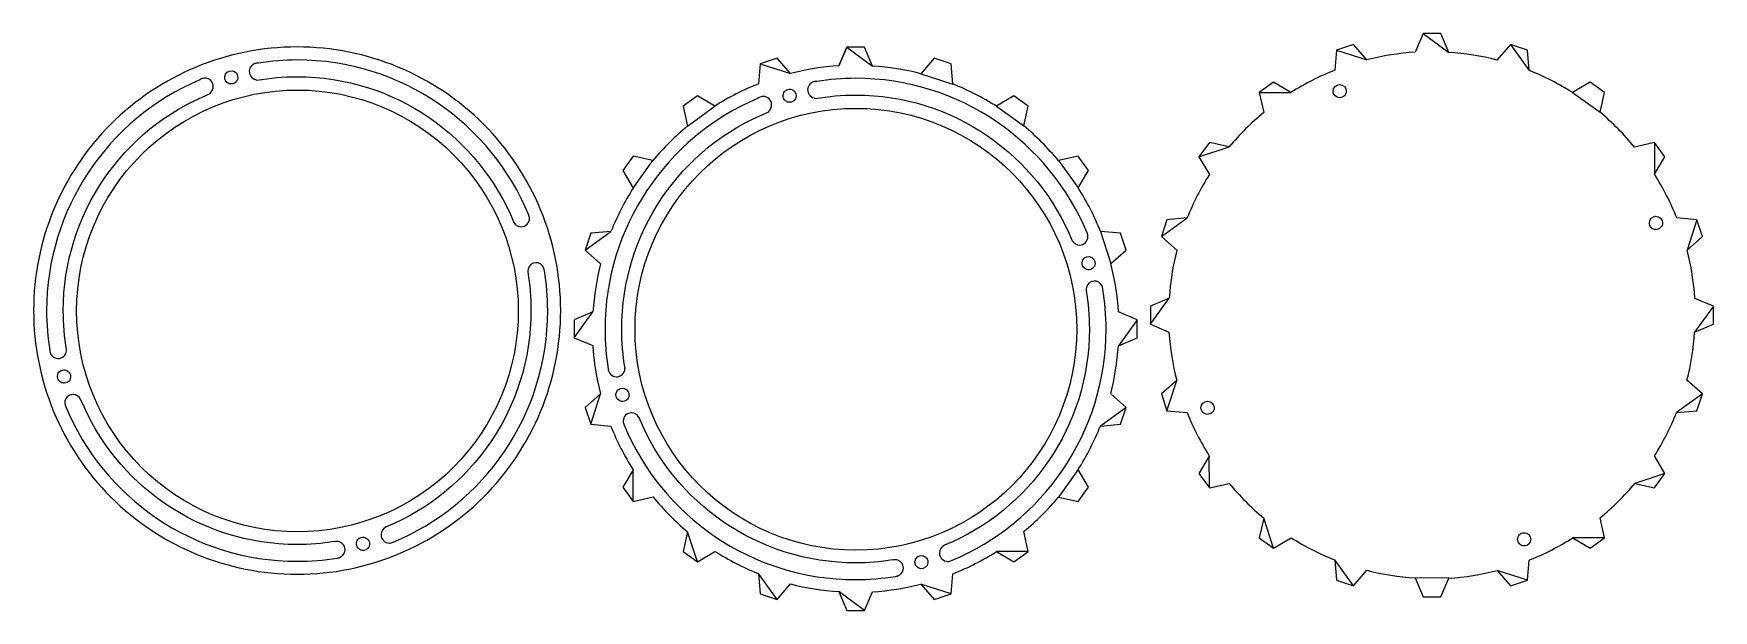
# Model space of a CAD drawing. Extents: x 0 to 255, y 0 to 88.
import ezdxf

# ---------------------------------------------------------------- set-up
doc = ezdxf.new("R2010")
doc.units = 0
doc.layers.add('Calque_1', color=7, linetype='CONTINUOUS')

msp = doc.modelspace()

# ---------------------------------------------------------------- linework, layer by layer
at = {"layer": 'Calque_1', "color": 1}
for points in [[(214.808357, 84.663917), (213.592375, 87.515349), (210.892524, 87.515349), (210.892524, 87.515349)], [(40.005035, 85.487701), (40.005035, 85.487701)], [(123.430443, 85.451111), (122.230999, 82.637694)], [(127.346277, 82.599651), (126.130294, 85.451111), (123.430443, 85.451111), (123.430443, 85.451111)], [(202.352536, 83.516289), (200.324064, 85.841856), (197.756519, 85.007325)], [(227.002333, 81.932655), (226.72838, 85.007325), (224.160835, 85.841856)], [(40.008789, 83.514714), (40.005966, 83.514714), (40.005035, 83.514375)], [(114.890464, 81.452022), (112.861992, 83.777618), (110.294433, 82.943059)], [(139.540272, 79.868389), (139.266319, 82.943059), (136.698746, 83.777618), (134.658138, 81.437713)], [(25.865278, 80.753254), (25.865278, 80.753254), (25.865278, 80.753254), (25.865278, 80.753254), (25.865278, 80.753254)], [(26.004894, 80.756358), (26.005289, 80.756076)], [(30.998549, 80.755914), (30.998549, 80.755914)], [(124.763887, 80.734887), (124.761065, 80.734887), (124.760133, 80.734548)], [(190.849779, 78.576863), (188.222685, 80.149462), (186.038234, 78.562527)], [(237.762055, 75.575487), (238.44667, 78.562527), (236.262749, 80.149462), (233.602579, 78.556995)], [(40.055214, 78.954708), (40.055214, 78.954708)], [(103.387704, 76.512597), (100.760616, 78.085224), (98.576148, 76.49826), (99.265719, 73.489179)], [(110.620377, 77.973427), (110.620377, 77.973427), (110.620377, 77.973427), (110.620377, 77.973427), (110.620377, 77.973427)], [(110.759992, 77.976532), (110.760387, 77.976249)], [(115.753896, 77.97514), (115.753896, 77.97514)], [(150.299994, 73.51122), (150.984581, 76.49826), (148.800689, 78.085224), (146.140518, 76.492757)], [(199.242611, 78.792323), (199.242611, 78.792323)], [(124.810135, 76.174692), (124.810135, 76.174692)], [(93.997756, 68.247671), (91.010168, 68.932277), (89.423219, 66.747815), (91.01568, 64.087651)], [(158.5649, 64.120722), (160.137527, 66.747815), (158.551128, 68.932277), (155.542046, 68.24271)], [(181.459828, 70.311929), (178.472252, 70.996544), (176.885288, 68.812087)], [(246.026989, 66.184994), (247.599588, 68.812087), (246.013189, 70.996544)], [(175.102123, 59.552207), (172.027425, 59.278254), (171.193458, 56.710681)], [(247.242611, 58.792166), (247.242611, 58.792166)], [(250.966414, 54.682773), (253.29201, 56.710681), (252.457451, 59.278254)], [(87.640037, 57.487949), (84.565359, 57.213996), (83.731369, 54.646434)], [(163.504353, 52.618512), (165.829921, 54.646434), (164.99539, 57.213996), (161.943862, 57.486295)], [(76.224275, 52.75362), (76.22594, 52.753705)], [(161.131989, 52.574534), (161.131989, 52.574534)], [(160.979396, 49.973805), (160.981061, 49.97389)], [(172.370833, 47.358231), (169.519401, 46.142249), (169.519401, 43.442398)], [(252.114043, 42.226415), (254.966039, 43.442398), (254.966039, 46.142249)], [(84.908767, 45.293965), (82.057329, 44.077985), (82.057329, 41.378132)], [(164.651982, 40.162152), (167.50395, 41.378132), (167.50395, 44.077985)], [(5.614942, 35.372968), (5.614942, 35.372968)], [(173.51849, 34.901874), (171.193458, 32.873938), (172.027425, 30.306365)], [(6.005104, 32.755105), (6.004991, 32.755072)], [(86.056395, 32.837602), (83.731369, 30.80968), (84.565359, 28.242121)], [(90.370563, 32.594512), (90.370563, 32.594512)], [(161.921256, 27.968168), (164.99539, 28.242121), (165.829921, 30.80968)], [(179.192621, 30.742164), (179.192621, 30.742164)], [(249.383317, 30.032412), (252.457451, 30.306365), (253.29201, 32.873938)], [(90.760204, 29.97529), (90.760091, 29.975256)], [(178.457915, 23.399653), (176.885288, 20.772559), (178.472252, 18.588103)], [(90.995837, 21.335392), (89.423219, 18.708301), (91.010168, 16.523834)], [(155.563551, 17.208446), (158.551128, 16.523834), (160.137527, 18.708301), (158.545624, 21.367916)], [(243.025612, 19.272689), (246.013189, 18.588103), (247.599588, 20.772559)], [(186.722843, 14.00916), (186.038234, 11.02212), (188.222685, 9.435157)], [(99.260757, 11.944888), (98.576148, 8.957854), (100.760616, 7.370904)], [(227.242591, 10.792157), (227.242591, 10.792157)], [(233.635119, 11.007783), (236.262749, 9.435157), (238.44667, 11.02212)], [(50.99887, 9.989304), (50.99887, 9.989304)], [(146.17303, 8.943523), (148.800689, 7.370904), (150.984581, 8.957854)], [(197.482566, 7.651427), (197.756519, 4.577294), (200.324064, 3.742763)], [(110.020477, 5.587172), (110.294433, 2.513044), (112.861992, 1.678505)], [(135.754061, 7.210889), (135.754061, 7.210889)], [(222.132899, 6.067794), (224.160835, 3.742763), (226.72838, 4.577294)], [(122.214461, 2.856452), (123.430443, 0.005014), (126.130294, 0.005014)], [(134.670838, 4.00353), (136.698746, 1.678505), (139.266319, 2.513044)], [(209.676541, 4.920702), (210.892524, 2.069269), (213.592375, 2.069269), (214.791819, 4.882686)]]:
    msp.add_lwpolyline(points, close=True, dxfattribs=at)
for points in [[(210.892524, 87.515349), (210.892524, 87.515349), (209.693079, 84.701961), (209.693079, 84.701961)], [(40.005035, 85.487701), (29.396365, 85.487711), (19.222195, 81.273438), (11.720731, 73.771975)], [(68.289354, 73.771984), (60.787885, 81.273446), (50.61371, 85.487717), (40.005035, 85.487701)], [(197.756519, 85.007325), (197.756519, 85.007325), (197.484203, 81.955797), (197.484203, 81.955797)], [(209.693079, 84.701961), (207.214725, 84.535512), (204.757262, 84.138573), (202.352536, 83.516289)], [(222.120227, 83.501952), (219.7241, 84.114485), (217.276328, 84.503473), (214.808357, 84.663917)], [(224.160835, 85.841856), (224.160835, 85.841856), (222.120227, 83.501952), (222.120227, 83.501952)], [(29.011798, 80.985754), (29.075267, 81.534379), (29.571468, 81.927675), (30.120093, 81.864206)], [(30.120093, 81.864206), (30.668718, 81.800738), (31.062016, 81.304539), (30.998549, 80.755914)], [(32.76945, 82.049247), (32.61201, 81.366583), (33.037668, 80.685513), (33.720285, 80.527871)], [(33.305221, 82.820391), (33.034584, 82.641318), (32.842851, 82.365353), (32.76945, 82.049247)], [(33.355372, 82.875509), (33.336745, 82.85914), (33.322013, 82.838679), (33.305221, 82.820391)], [(33.352549, 82.868735), (33.349727, 82.865913), (33.355654, 82.877766), (33.355372, 82.875509)], [(33.362427, 82.881435), (33.35904, 82.877202), (33.356783, 82.87184), (33.352549, 82.868735)], [(33.371176, 82.895264), (33.366943, 82.889055), (33.367789, 82.88962), (33.362427, 82.881435)], [(33.461572, 82.910786), (33.431487, 82.905424), (33.401233, 82.900909), (33.371176, 82.895264)], [(34.129084, 83.025425), (33.900303, 83.048402), (33.669578, 83.008778), (33.461572, 82.910786)], [(40.005035, 83.514375), (38.036225, 83.503933), (36.071845, 83.340046), (34.129084, 83.025425)], [(75.141022, 60.059959), (69.422945, 73.829976), (55.847918, 83.514827), (40.008789, 83.514714)], [(110.294433, 82.943059), (110.294433, 82.943059), (110.02213, 79.891531), (110.02213, 79.891531)], [(122.230999, 82.637694), (119.752647, 82.471245), (117.295187, 82.074306), (114.890464, 81.452022)], [(134.658138, 81.437713), (132.262013, 82.050237), (129.814244, 82.439215), (127.346277, 82.599651)], [(197.484203, 81.955797), (195.172488, 81.038197), (192.951394, 79.906987), (190.849779, 78.576863)], [(233.602579, 78.556995), (231.511737, 79.884104), (229.302167, 81.014176), (227.002333, 81.932655)], [(25.218002, 80.481305), (11.167513, 74.551054), (1.990888, 60.782476), (1.978216, 45.486305)], [(25.840866, 80.744787), (25.61323, 80.714931), (25.397961, 80.623868), (25.218002, 80.481305)], [(25.865137, 80.754665), (25.856953, 80.751278), (25.849051, 80.747892), (25.840866, 80.744787)], [(25.870782, 80.749021), (25.86796, 80.751843), (25.867113, 80.75269), (25.865137, 80.754665)], [(26.005289, 80.756076), (25.96036, 80.756108), (25.915461, 80.753752), (25.870782, 80.749021)], [(27.273793, 79.488024), (27.273546, 80.188623), (26.705494, 80.756423), (26.004894, 80.756358)], [(26.844392, 78.537725), (27.117102, 78.778314), (27.273464, 79.124357), (27.273793, 79.488024)], [(29.22149, 80.249671), (29.056747, 80.457517), (28.981319, 80.722294), (29.011798, 80.985754)], [(29.890253, 79.877458), (29.626794, 79.907936), (29.386232, 80.041826), (29.22149, 80.249671)], [(30.626335, 80.08715), (30.41849, 79.922408), (30.153713, 79.846979), (29.890253, 79.877458)], [(30.998549, 80.755914), (30.96807, 80.492454), (30.834181, 80.251892), (30.626335, 80.08715)], [(33.720285, 80.527871), (33.724701, 80.526907), (33.729123, 80.525966), (33.733549, 80.525049)], [(33.733549, 80.525049), (33.777294, 80.496432), (33.822562, 80.472245), (33.869157, 80.453393)], [(33.869157, 80.453393), (33.869016, 80.448595), (33.871979, 80.442951), (33.869157, 80.438435)], [(33.869157, 80.438435), (33.869242, 80.438435), (33.869072, 80.438548), (33.869157, 80.43392)], [(33.869157, 80.43392), (35.895569, 80.79158), (37.949187, 80.972343), (40.006926, 80.974121)], [(40.006926, 80.974121), (54.878824, 80.97429), (67.611812, 71.825888), (72.891315, 58.850524)], [(110.02213, 79.891531), (107.710415, 78.973931), (105.48932, 77.842721), (103.387704, 76.512597)], [(114.139361, 78.873743), (114.347207, 79.038486), (114.611983, 79.113914), (114.875443, 79.083435)], [(114.875443, 79.083435), (115.424068, 79.019966), (115.817365, 78.523765), (115.753896, 77.97514)], [(117.524548, 79.26942), (117.367108, 78.586756), (117.792766, 77.905686), (118.475383, 77.748045)], [(118.060319, 80.040564), (117.789683, 79.861492), (117.597949, 79.585526), (117.524548, 79.26942)], [(118.11047, 80.095682), (118.091843, 80.079313), (118.077111, 80.058852), (118.060319, 80.040564)], [(118.107647, 80.088909), (118.104825, 80.086086), (118.110752, 80.09794), (118.11047, 80.095682)], [(118.117525, 80.101609), (118.114139, 80.097375), (118.111881, 80.092013), (118.107647, 80.088909)], [(118.126274, 80.115437), (118.122041, 80.109229), (118.122887, 80.109793), (118.117525, 80.101609)], [(118.21667, 80.13096), (118.186585, 80.125597), (118.156331, 80.121082), (118.126274, 80.115437)], [(118.884182, 80.245598), (118.655401, 80.268575), (118.424676, 80.228951), (118.21667, 80.13096)], [(124.760133, 80.734548), (122.791323, 80.724106), (120.826943, 80.56022), (118.884182, 80.245598)], [(159.896142, 57.28014), (154.178066, 71.050149), (140.603008, 80.735), (124.763887, 80.734887)], [(146.140518, 76.492757), (144.049675, 77.819856), (141.840105, 78.949919), (139.540272, 79.868389)], [(197.242612, 78.792323), (197.242613, 79.344606), (197.690327, 79.79232), (198.24261, 79.792321)], [(198.24261, 79.792321), (198.794894, 79.792322), (199.24261, 79.344607), (199.242611, 78.792323)], [(4.514801, 45.486294), (4.521857, 59.992846), (13.35702, 73.034702), (26.82633, 78.421421)], [(16.354927, 69.137803), (22.64063, 75.423507), (31.165887, 78.954757), (40.055214, 78.954708)], [(26.82633, 78.421421), (26.826443, 78.436661), (26.823508, 78.452296), (26.82633, 78.467169)], [(26.82633, 78.467169), (26.83395, 78.491723), (26.837336, 78.513369), (26.844392, 78.537725)], [(40.055214, 78.954708), (48.944541, 78.954756), (57.469797, 75.423506), (63.7555, 69.137802)], [(109.9731, 77.701478), (95.922613, 71.771227), (86.745988, 58.002657), (86.733316, 42.70649)], [(110.595964, 77.964961), (110.368328, 77.935104), (110.153059, 77.844041), (109.9731, 77.701478)], [(110.620235, 77.974838), (110.612051, 77.971452), (110.604149, 77.968065), (110.595964, 77.964961)], [(110.62588, 77.969194), (110.623058, 77.972016), (110.622211, 77.972863), (110.620235, 77.974838)], [(110.760387, 77.976249), (110.715458, 77.976281), (110.670559, 77.973926), (110.62588, 77.969194)], [(112.028891, 76.708197), (112.028644, 77.408797), (111.460592, 77.976596), (110.759992, 77.976532)], [(111.59949, 75.757898), (111.8722, 75.998487), (112.028562, 76.34453), (112.028891, 76.708197)], [(113.976839, 77.468898), (113.812097, 77.676743), (113.736669, 77.94152), (113.767147, 78.20498)], [(113.767147, 78.20498), (113.797626, 78.468439), (113.931515, 78.709001), (114.139361, 78.873743)], [(114.645603, 77.096684), (114.382143, 77.127163), (114.141582, 77.261052), (113.976839, 77.468898)], [(115.753896, 77.97514), (115.690428, 77.426515), (115.194228, 77.033217), (114.645603, 77.096684)], [(118.475383, 77.748045), (118.479799, 77.74708), (118.484221, 77.746139), (118.488647, 77.745222)], [(118.488647, 77.745222), (118.532392, 77.716605), (118.57766, 77.692419), (118.624255, 77.673566)], [(118.624255, 77.673566), (118.624114, 77.668768), (118.627077, 77.663124), (118.624255, 77.658608)], [(118.624255, 77.658608), (118.62434, 77.658608), (118.624171, 77.658721), (118.624255, 77.654093)], [(118.624255, 77.654093), (120.650667, 78.011753), (122.704285, 78.192516), (124.762024, 78.194294)], [(124.762024, 78.194294), (139.633913, 78.194464), (152.366933, 69.046061), (157.646436, 56.070705)], [(186.038234, 78.562527), (186.038234, 78.562527), (186.727782, 75.553445), (186.727782, 75.553445)], [(198.24261, 77.792322), (197.690326, 77.792323), (197.242611, 78.240039), (197.242612, 78.792323)], [(198.949717, 78.085216), (198.762181, 77.897679), (198.507827, 77.792322), (198.24261, 77.792322)], [(199.242611, 78.792323), (199.242611, 78.527106), (199.137254, 78.272752), (198.949717, 78.085216)], [(89.269901, 42.706478), (89.276957, 57.213028), (98.112121, 70.254875), (111.581428, 75.641594)], [(91.292941, 42.657501), (91.292845, 61.168573), (106.299063, 76.174805), (124.810135, 76.174692)], [(111.581428, 75.641594), (111.581541, 75.656834), (111.578606, 75.672469), (111.581428, 75.687343)], [(111.581428, 75.687343), (111.589048, 75.711896), (111.592435, 75.733542), (111.59949, 75.757898)], [(124.810135, 76.174692), (143.321231, 76.174805), (158.32741, 61.168581), (158.327325, 42.657501)], [(186.727782, 75.553445), (184.812952, 73.973528), (183.049359, 72.218786), (181.459828, 70.311929)], [(243.004107, 70.306962), (241.424048, 72.222015), (239.669124, 73.985801), (237.762055, 75.575487)], [(11.720731, 73.771975), (4.219268, 66.270513), (0.004992, 56.096344), (0.005, 45.487674)], [(80.005093, 45.487674), (80.005101, 56.096348), (75.790823, 66.270521), (68.289354, 73.771984)], [(99.265719, 73.489179), (97.350886, 71.909265), (95.58729, 70.154525), (93.997756, 68.247671)], [(155.542046, 68.24271), (153.961986, 70.157757), (152.207062, 71.921539), (150.299994, 73.51122)], [(6.538024, 45.437514), (6.537974, 54.326842), (10.069224, 62.852099), (16.354927, 69.137803)], [(63.7555, 69.137802), (70.041203, 62.852098), (73.572452, 54.326841), (73.572402, 45.437514)], [(246.013189, 70.996544), (246.013189, 70.996544), (243.004107, 70.306962), (243.004107, 70.306962)], [(176.885288, 68.812087), (176.885288, 68.812087), (178.477755, 66.151917), (178.477755, 66.151917)], [(91.01568, 64.087651), (89.688607, 61.996981), (88.558541, 59.787596), (87.640037, 57.487949)], [(161.943862, 57.486295), (161.026253, 59.798012), (159.895034, 62.019106), (158.5649, 64.120722)], [(178.477755, 66.151917), (177.150685, 64.061245), (176.020623, 61.851856), (175.102123, 59.552207)], [(249.405923, 59.550542), (248.488325, 61.862266), (247.357114, 64.083369), (246.026989, 66.184994)], [(72.891315, 58.850524), (72.89696, 58.850524), (72.902604, 58.850524), (72.908531, 58.853346)], [(72.908531, 58.853346), (73.134829, 58.461349), (73.552816, 58.219592), (74.005444, 58.21891)], [(74.902725, 58.590528), (75.140697, 58.8285), (75.274374, 59.151267), (75.274343, 59.48781)], [(75.274343, 59.48781), (75.2744, 59.686557), (75.227766, 59.882538), (75.138199, 60.059959)], [(75.138199, 60.059959), (75.138199, 60.059733), (75.138199, 60.059676), (75.141022, 60.059959)], [(245.242609, 58.792166), (245.24261, 59.34445), (245.690326, 59.792164), (246.24261, 59.792164)], [(245.535502, 58.085058), (245.347966, 58.272595), (245.242609, 58.526949), (245.242609, 58.792166)], [(246.24261, 59.792164), (246.794894, 59.792164), (247.24261, 59.34445), (247.242611, 58.792166)], [(247.242611, 58.792166), (247.242611, 58.526949), (247.137254, 58.272595), (246.949717, 58.085058)], [(252.457451, 59.278254), (252.457451, 59.278254), (249.405923, 59.550542), (249.405923, 59.550542)], [(74.005444, 58.21891), (74.341987, 58.218879), (74.664754, 58.352557), (74.902725, 58.590528)], [(159.657846, 55.81071), (159.895818, 56.048681), (160.029495, 56.371449), (160.029464, 56.707991)], [(160.029464, 56.707991), (160.029521, 56.906738), (159.982887, 57.102719), (159.89332, 57.28014)], [(159.89332, 57.28014), (159.89332, 57.279915), (159.89332, 57.279858), (159.896142, 57.28014)], [(171.193458, 56.710681), (171.193458, 56.710681), (173.532798, 54.670101), (173.532798, 54.670101)], [(246.24261, 57.792165), (245.977393, 57.792165), (245.723039, 57.897521), (245.535502, 58.085058)], [(246.949717, 58.085058), (246.762181, 57.897521), (246.507827, 57.792165), (246.24261, 57.792165)], [(83.731369, 54.646434), (83.731369, 54.646434), (86.070729, 52.605835), (86.070729, 52.605835)], [(157.646436, 56.070705), (157.652081, 56.070705), (157.657725, 56.070705), (157.663652, 56.073527)], [(157.663652, 56.073527), (157.88995, 55.68153), (158.307937, 55.439774), (158.760565, 55.439092)], [(158.760565, 55.439092), (159.097107, 55.439061), (159.419875, 55.572738), (159.657846, 55.81071)], [(159.145238, 52.804374), (159.208707, 53.352999), (159.704908, 53.746296), (160.253533, 53.682827)], [(160.253533, 53.682827), (160.802158, 53.619359), (161.195456, 53.123159), (161.131989, 52.574534)], [(173.532798, 54.670101), (172.920265, 52.273974), (172.531277, 49.826202), (172.370833, 47.358231)], [(252.152086, 47.341693), (251.985671, 49.820228), (251.588732, 52.277872), (250.966414, 54.682773)], [(75.0458, 51.771459), (75.014635, 51.634485), (75.006433, 51.493287), (75.021529, 51.353626)], [(75.021529, 51.353626), (75.01786, 51.353378), (75.013626, 51.352779), (75.009958, 51.352497)], [(75.009958, 51.352497), (75.327683, 49.44332), (75.495577, 47.483056), (75.495606, 45.483709)], [(76.22594, 52.753705), (75.656608, 52.728484), (75.173943, 52.326756), (75.0458, 51.771459)], [(76.565482, 52.722774), (76.453664, 52.748435), (76.338882, 52.758812), (76.224275, 52.75362)], [(77.547756, 51.538208), (77.524474, 52.109221), (77.122318, 52.594198), (76.565482, 52.722774)], [(78.031175, 45.484211), (78.031175, 47.545043), (77.863422, 49.56633), (77.547756, 51.538208)], [(86.070729, 52.605835), (85.458196, 50.209708), (85.06921, 47.761936), (84.908767, 45.293965)], [(159.35493, 52.068292), (159.190187, 52.276138), (159.114759, 52.540914), (159.145238, 52.804374)], [(160.023693, 51.696078), (159.760234, 51.726557), (159.519672, 51.860446), (159.35493, 52.068292)], [(160.759775, 51.90577), (160.55193, 51.741028), (160.287153, 51.665599), (160.023693, 51.696078)], [(161.131989, 52.574534), (161.10151, 52.311074), (160.967621, 52.070513), (160.759775, 51.90577)], [(164.689997, 45.27743), (164.523591, 47.755964), (164.126662, 50.213609), (163.504353, 52.618512)], [(159.800921, 48.991643), (159.769756, 48.85467), (159.761554, 48.713471), (159.776649, 48.573811)], [(159.776649, 48.573811), (159.772981, 48.573562), (159.768747, 48.572964), (159.765078, 48.572682)], [(159.765078, 48.572682), (160.082804, 46.663505), (160.250698, 44.70324), (160.250726, 42.703893)], [(160.981061, 49.97389), (160.411728, 49.948668), (159.929064, 49.546941), (159.800921, 48.991643)], [(161.320603, 49.942958), (161.208785, 49.968619), (161.094003, 49.978996), (160.979396, 49.973805)], [(162.302877, 48.758392), (162.279595, 49.329406), (161.877439, 49.814383), (161.320603, 49.942958)], [(162.786295, 42.704395), (162.786295, 44.765227), (162.618543, 46.786514), (162.302877, 48.758392)], [(254.966039, 46.142249), (254.966039, 46.142249), (252.152086, 47.341693), (252.152086, 47.341693)], [(0.005, 45.487674), (0.004989, 34.879001), (4.219263, 24.70483), (11.720727, 17.203365)], [(1.978216, 45.486305), (1.978216, 43.42577), (2.145969, 41.404999), (2.461634, 39.433409)], [(5.013657, 39.539231), (4.687295, 41.473243), (4.514801, 43.459461), (4.514801, 45.486294)], [(16.354926, 21.737224), (10.069223, 28.022929), (6.537974, 36.548187), (6.538024, 45.437514)], [(75.495606, 45.483709), (75.495493, 30.668823), (66.417166, 17.976457), (53.520855, 12.660491)], [(54.581926, 10.353609), (68.349005, 16.07304), (78.031316, 29.647173), (78.031175, 45.484211)], [(73.572402, 45.437514), (73.572452, 36.548187), (70.041204, 28.022929), (63.755501, 21.737225)], [(68.289358, 17.203357), (75.790827, 24.704822), (80.005104, 34.878997), (80.005093, 45.487674)], [(167.50395, 44.077985), (167.50395, 44.077985), (164.689997, 45.27743), (164.689997, 45.27743)], [(169.519401, 43.442398), (169.519401, 43.442398), (172.332818, 42.242954), (172.332818, 42.242954)], [(82.057329, 41.378132), (82.057329, 41.378132), (84.870731, 40.178687), (84.870731, 40.178687)], [(86.733316, 42.70649), (86.733316, 40.645954), (86.901069, 38.625184), (87.216735, 36.653593)], [(89.768757, 36.759415), (89.442396, 38.693428), (89.269901, 40.679646), (89.269901, 42.706478)], [(124.810135, 9.140305), (106.299058, 9.140203), (91.292836, 24.146425), (91.292941, 42.657501)], [(158.327325, 42.657501), (158.327438, 24.146416), (143.321231, 9.140192), (124.810135, 9.140305)], [(160.250726, 42.703893), (160.250613, 27.889007), (151.172287, 15.196641), (138.275945, 9.880675)], [(139.337015, 7.573794), (153.104126, 13.293225), (162.786437, 26.867357), (162.786295, 42.704395)], [(172.332818, 42.242954), (172.499233, 39.764419), (172.896172, 37.306775), (173.51849, 34.901874)], [(250.952077, 34.914546), (251.564611, 37.310673), (251.953599, 39.758445), (252.114043, 42.226415)], [(2.461634, 39.433409), (2.465714, 39.334925), (2.481257, 39.237253), (2.507947, 39.142367)], [(2.507947, 39.142367), (2.507947, 39.141991), (2.507947, 39.141615), (2.507947, 39.141238)], [(2.507947, 39.141238), (2.634308, 38.696374), (2.992709, 38.355497), (3.443344, 38.251578)], [(3.443344, 38.251578), (4.126002, 38.094156), (4.807055, 38.519816), (4.964691, 39.202424)], [(4.964691, 39.202424), (4.989738, 39.312653), (4.999941, 39.425735), (4.99503, 39.538666)], [(4.99503, 39.538666), (5.001239, 39.53872), (5.00773, 39.539231), (5.013657, 39.539231)], [(84.870731, 40.178687), (85.037144, 37.700151), (85.43408, 35.242505), (86.056395, 32.837602)], [(163.490017, 32.850279), (164.10255, 35.246407), (164.491538, 37.69418), (164.651982, 40.162152)], [(3.628193, 35.602807), (3.658671, 35.866267), (3.79256, 36.106828), (4.000406, 36.271571)], [(4.000406, 36.271571), (4.208251, 36.436313), (4.473028, 36.511742), (4.736487, 36.481263)], [(4.736487, 36.481263), (4.999947, 36.450784), (5.240508, 36.316895), (5.40525, 36.109049)], [(5.40525, 36.109049), (5.569993, 35.901204), (5.645421, 35.636427), (5.614942, 35.372968)], [(87.216735, 36.653593), (87.220815, 36.55511), (87.236357, 36.457437), (87.263047, 36.362552)], [(87.263047, 36.362552), (87.263047, 36.362175), (87.263047, 36.361799), (87.263047, 36.361423)], [(87.263047, 36.361423), (87.389408, 35.916558), (87.747809, 35.575681), (88.198445, 35.471762)], [(88.198445, 35.471762), (88.881102, 35.314341), (89.562155, 35.740001), (89.719792, 36.422609)], [(89.719792, 36.422609), (89.744838, 36.532837), (89.755041, 36.645919), (89.750131, 36.758851)], [(89.750131, 36.758851), (89.75634, 36.758905), (89.762831, 36.759415), (89.768757, 36.759415)], [(3.837885, 34.866725), (3.673142, 35.074571), (3.597714, 35.339348), (3.628193, 35.602807)], [(4.506648, 34.494512), (4.243188, 34.52499), (4.002627, 34.65888), (3.837885, 34.866725)], [(5.242729, 34.704204), (5.034884, 34.539462), (4.770107, 34.464033), (4.506648, 34.494512)], [(5.614942, 35.372968), (5.584464, 35.109508), (5.450575, 34.868947), (5.242729, 34.704204)], [(88.383814, 32.824352), (88.447282, 33.372977), (88.943481, 33.766275), (89.492107, 33.702807)], [(89.492107, 33.702807), (89.755567, 33.672329), (89.996128, 33.53844), (90.160871, 33.330594)], [(90.160871, 33.330594), (90.325613, 33.122748), (90.401041, 32.857972), (90.370563, 32.594512)], [(253.29201, 32.873938), (253.29201, 32.873938), (250.952077, 34.914546), (250.952077, 34.914546)], [(6.004991, 32.755072), (5.30438, 32.75484), (4.736563, 32.186783), (4.736628, 31.486172)], [(4.736628, 31.486172), (4.73692, 31.27724), (4.788805, 31.071613), (4.887673, 30.887553)], [(4.887673, 30.887553), (10.612297, 17.132339), (24.176686, 7.458783), (40.005035, 7.458698)], [(7.12959, 32.073251), (6.910988, 32.492209), (6.477663, 32.754964), (6.005104, 32.755105)], [(7.140032, 32.072686), (7.136363, 32.072743), (7.133259, 32.073251), (7.12959, 32.073251)], [(40.004584, 9.995963), (25.150946, 9.995991), (12.431133, 19.122553), (7.140032, 32.072686)], [(89.262267, 31.716056), (88.713642, 31.779526), (88.320345, 32.275726), (88.383814, 32.824352)], [(89.998349, 31.925748), (89.790503, 31.761006), (89.525727, 31.685577), (89.262267, 31.716056)], [(90.370563, 32.594512), (90.340084, 32.331052), (90.206195, 32.090491), (89.998349, 31.925748)], [(165.829921, 30.80968), (165.829921, 30.80968), (163.490017, 32.850279), (163.490017, 32.850279)], [(177.192619, 30.742164), (177.192621, 31.294448), (177.640336, 31.742162), (178.19262, 31.742162)], [(177.485513, 30.035056), (177.297976, 30.222593), (177.192619, 30.476947), (177.192619, 30.742164)], [(178.19262, 31.742162), (178.744905, 31.742162), (179.19262, 31.294448), (179.192621, 30.742164)], [(179.192621, 30.742164), (179.192621, 30.476947), (179.087264, 30.222593), (178.899728, 30.035056)], [(84.565359, 28.242121), (84.565359, 28.242121), (87.616886, 27.969819), (87.616886, 27.969819)], [(90.760091, 29.975256), (90.05948, 29.975024), (89.491664, 29.406968), (89.491728, 28.706357)], [(89.491728, 28.706357), (89.492021, 28.497424), (89.543905, 28.291797), (89.642773, 28.107738)], [(89.642773, 28.107738), (95.367397, 14.352523), (108.931785, 4.678967), (124.760133, 4.678882)], [(91.88469, 29.293435), (91.666088, 29.712393), (91.232764, 29.975148), (90.760204, 29.97529)], [(91.895133, 29.292871), (91.891464, 29.292927), (91.888359, 29.293435), (91.88469, 29.293435)], [(124.759682, 7.216148), (109.906044, 7.216176), (97.186235, 16.342737), (91.895133, 29.292871)], [(172.027425, 30.306365), (172.027425, 30.306365), (175.078953, 30.034077), (175.078953, 30.034077)], [(175.078953, 30.034077), (175.996562, 27.722361), (177.127782, 25.501267), (178.457915, 23.399653)], [(178.19262, 29.742163), (177.927404, 29.742163), (177.673049, 29.84752), (177.485513, 30.035056)], [(178.899728, 30.035056), (178.712191, 29.84752), (178.457837, 29.742163), (178.19262, 29.742163)], [(246.007685, 23.432165), (247.334785, 25.523009), (248.464847, 27.732578), (249.383317, 30.032412)], [(87.616886, 27.969819), (88.534492, 25.658102), (89.665708, 23.437008), (90.995837, 21.335392)], [(158.545624, 21.367916), (159.872724, 23.458761), (161.002787, 25.668332), (161.921256, 27.968168)], [(247.599588, 20.772559), (247.599588, 20.772559), (246.007685, 23.432165), (246.007685, 23.432165)], [(40.055214, 11.920318), (31.165887, 11.920269), (22.640629, 15.45152), (16.354926, 21.737224)], [(63.755501, 21.737225), (57.469798, 15.451521), (48.944541, 11.92027), (40.055214, 11.920318)], [(178.472252, 18.588103), (178.472252, 18.588103), (181.480769, 19.277657), (181.480769, 19.277657)], [(181.480769, 19.277657), (183.060837, 17.362613), (184.815768, 15.598836), (186.722843, 14.00916)], [(237.757652, 14.030101), (239.672533, 15.610357), (241.43613, 17.36546), (243.025612, 19.272689)], [(11.720727, 17.203365), (19.222191, 9.7019), (29.396363, 5.487626), (40.005035, 5.487635)], [(40.005035, 5.487635), (50.613712, 5.48762), (60.787889, 9.701892), (68.289358, 17.203357)], [(91.010168, 16.523834), (91.010168, 16.523834), (94.0187, 17.213404), (94.0187, 17.213404)], [(94.0187, 17.213404), (95.598761, 15.298354), (97.353687, 13.534571), (99.260757, 11.944888)], [(150.295563, 11.965835), (152.210455, 13.546096), (153.974062, 15.301207), (155.563551, 17.208446)], [(238.44667, 11.02212), (238.44667, 11.02212), (237.757652, 14.030101), (237.757652, 14.030101)], [(45.634691, 10.442447), (43.800755, 10.150121), (41.920844, 9.995935), (40.004584, 9.995963)], [(45.642876, 10.423708), (45.640053, 10.430058), (45.636949, 10.436069), (45.634691, 10.442447)], [(46.290547, 10.445749), (46.076389, 10.49459), (45.853218, 10.486995), (45.642876, 10.423708)], [(47.24141, 8.924394), (47.398836, 9.607059), (46.973166, 10.28812), (46.290547, 10.445749)], [(49.221811, 9.483062), (49.057068, 9.690907), (48.98164, 9.955684), (49.012119, 10.219144)], [(49.012119, 10.219144), (49.042597, 10.482603), (49.176486, 10.723165), (49.384332, 10.887907)], [(49.384332, 10.887907), (49.592178, 11.05265), (49.856955, 11.128078), (50.120414, 11.097599)], [(50.120414, 11.097599), (50.383874, 11.067121), (50.624435, 10.933232), (50.789178, 10.725386)], [(50.789178, 10.725386), (50.95392, 10.51754), (51.029349, 10.252763), (50.99887, 9.989304)], [(52.735374, 11.48635), (52.735344, 11.149808), (52.869022, 10.827042), (53.106993, 10.589071)], [(53.520855, 12.658233), (53.045972, 12.462592), (52.735878, 11.999954), (52.735374, 11.48635)], [(53.106993, 10.589071), (53.344964, 10.3511), (53.667731, 10.217423), (54.004273, 10.217454)], [(53.520855, 12.660491), (53.521081, 12.659926), (53.520855, 12.65908), (53.520855, 12.658233)], [(54.004273, 10.217454), (54.205149, 10.217557), (54.403129, 10.265354), (54.581926, 10.356911)], [(54.581926, 10.356911), (54.582067, 10.355782), (54.581926, 10.354653), (54.581926, 10.353609)], [(150.984581, 8.957854), (150.984581, 8.957854), (150.295563, 11.965835), (150.295563, 11.965835)], [(188.222685, 9.435157), (188.222685, 9.435157), (190.882291, 11.027624), (190.882291, 11.027624)], [(190.882291, 11.027624), (192.973122, 9.700328), (195.182702, 8.570076), (197.482566, 7.651427)], [(225.24259, 10.792157), (225.242589, 11.057374), (225.347946, 11.311728), (225.535483, 11.499265)], [(225.535483, 10.08505), (225.347946, 10.272586), (225.242589, 10.52694), (225.24259, 10.792157)], [(225.535483, 11.499265), (225.72302, 11.686801), (225.977374, 11.792158), (226.242591, 11.792158)], [(226.242591, 11.792158), (226.507807, 11.792158), (226.762162, 11.686801), (226.949698, 11.499265)], [(226.949698, 11.499265), (227.137235, 11.311728), (227.242592, 11.057374), (227.242591, 10.792157)], [(227.242591, 10.792157), (227.242592, 10.52694), (227.137235, 10.272586), (226.949698, 10.08505)], [(227.000696, 7.628821), (229.312412, 8.546431), (231.533505, 9.67765), (233.635119, 11.007783)], [(40.005035, 7.458698), (42.066273, 7.458698), (44.087916, 7.626372), (46.060141, 7.942116)], [(46.060141, 7.942116), (46.174708, 7.94756), (46.288008, 7.968513), (46.396945, 8.004403)], [(46.396945, 8.004403), (46.396945, 8.001863), (46.396945, 8.001185), (46.399767, 7.997234)], [(46.399767, 7.997234), (46.409645, 8.000057), (46.419523, 8.000508), (46.429542, 8.002201)], [(46.42672, 8.013236), (46.83632, 8.157518), (47.143674, 8.501266), (47.24141, 8.924394)], [(46.429542, 8.002201), (46.429542, 8.00587), (46.429542, 8.009567), (46.42672, 8.013236)], [(49.890574, 9.110848), (49.627115, 9.141327), (49.386553, 9.275216), (49.221811, 9.483062)], [(50.626656, 9.32054), (50.418811, 9.155798), (50.154034, 9.080369), (49.890574, 9.110848)], [(50.99887, 9.989304), (50.968391, 9.725844), (50.834502, 9.485283), (50.626656, 9.32054)], [(100.760616, 7.370904), (100.760616, 7.370904), (103.420224, 8.963366), (103.420224, 8.963366)], [(103.420224, 8.963366), (105.511049, 7.636072), (107.72062, 6.505821), (110.020477, 5.587172)], [(130.389789, 7.662632), (128.555853, 7.370306), (126.675942, 7.216119), (124.759682, 7.216148)], [(130.397974, 7.643892), (130.395151, 7.650242), (130.392047, 7.656253), (130.389789, 7.662632)], [(131.045645, 7.665934), (130.831487, 7.714774), (130.608317, 7.707179), (130.397974, 7.643892)], [(131.996509, 6.144578), (132.153935, 6.827244), (131.728264, 7.508305), (131.045645, 7.665934)], [(133.767312, 7.440729), (133.83078, 7.989354), (134.32698, 8.382652), (134.875605, 8.319185)], [(134.875605, 8.319185), (135.139065, 8.288706), (135.379626, 8.154817), (135.544369, 7.946971)], [(135.544369, 7.946971), (135.709111, 7.739126), (135.78454, 7.474349), (135.754061, 7.210889)], [(137.490464, 8.706535), (137.490434, 8.369993), (137.624111, 8.047226), (137.862083, 7.809255)], [(138.275945, 9.878418), (137.801062, 9.682777), (137.490968, 9.220139), (137.490464, 8.706535)], [(137.862083, 7.809255), (138.100054, 7.571285), (138.422821, 7.437608), (138.759363, 7.437638)], [(138.275945, 9.880675), (138.27617, 9.880111), (138.275945, 9.879264), (138.275945, 9.878418)], [(139.538607, 5.564572), (141.850322, 6.482177), (144.071416, 7.613393), (146.17303, 8.943523)], [(226.242591, 9.792156), (225.977374, 9.792156), (225.72302, 9.897513), (225.535483, 10.08505)], [(226.949698, 10.08505), (226.762162, 9.897513), (226.507807, 9.792156), (226.242591, 9.792156)], [(124.760133, 4.678882), (126.821371, 4.678882), (128.843014, 4.846556), (130.815239, 5.162301)], [(130.815239, 5.162301), (130.929807, 5.167744), (131.043107, 5.188697), (131.152043, 5.224587)], [(131.152043, 5.224587), (131.152043, 5.222047), (131.152043, 5.22137), (131.154865, 5.217419)], [(131.154865, 5.217419), (131.164743, 5.220241), (131.174621, 5.220693), (131.18464, 5.222386)], [(131.181818, 5.233421), (131.591418, 5.377703), (131.898772, 5.72145), (131.996509, 6.144578)], [(131.18464, 5.222386), (131.18464, 5.226055), (131.18464, 5.229752), (131.181818, 5.233421)], [(134.645766, 6.332436), (134.097142, 6.395906), (133.703845, 6.892105), (133.767312, 7.440729)], [(135.754061, 7.210889), (135.690591, 6.662264), (135.194391, 6.268968), (134.645766, 6.332436)], [(138.759363, 7.437638), (138.960239, 7.437741), (139.158219, 7.485538), (139.337015, 7.577096)], [(139.266319, 2.513044), (139.266319, 2.513044), (139.538607, 5.564572), (139.538607, 5.564572)], [(139.337015, 7.577096), (139.337157, 7.575967), (139.337015, 7.574838), (139.337015, 7.573794)], [(200.324064, 3.742763), (200.324064, 3.742763), (202.364671, 6.082667), (202.364671, 6.082667)], [(202.364671, 6.082667), (204.760798, 5.470133), (207.20857, 5.081146), (209.676541, 4.920702)], [(214.791819, 4.882686), (217.270336, 5.048917), (219.72798, 5.445667), (222.132899, 6.067794)], [(226.72838, 4.577294), (226.72838, 4.577294), (227.000696, 7.628821), (227.000696, 7.628821)], [(112.861992, 1.678505), (112.861992, 1.678505), (114.902591, 4.018415), (114.902591, 4.018415)], [(114.902591, 4.018415), (117.298718, 3.405882), (119.74649, 3.016895), (122.214461, 2.856452)], [(126.130294, 0.005014), (126.130294, 0.005014), (127.329738, 2.818417), (127.329738, 2.818417)], [(127.329738, 2.818417), (129.808262, 2.984648), (132.265912, 3.3814), (134.670838, 4.00353)]]:
    msp.add_open_spline(points, degree=3, dxfattribs=at)

doc.saveas('drawing.dxf')
